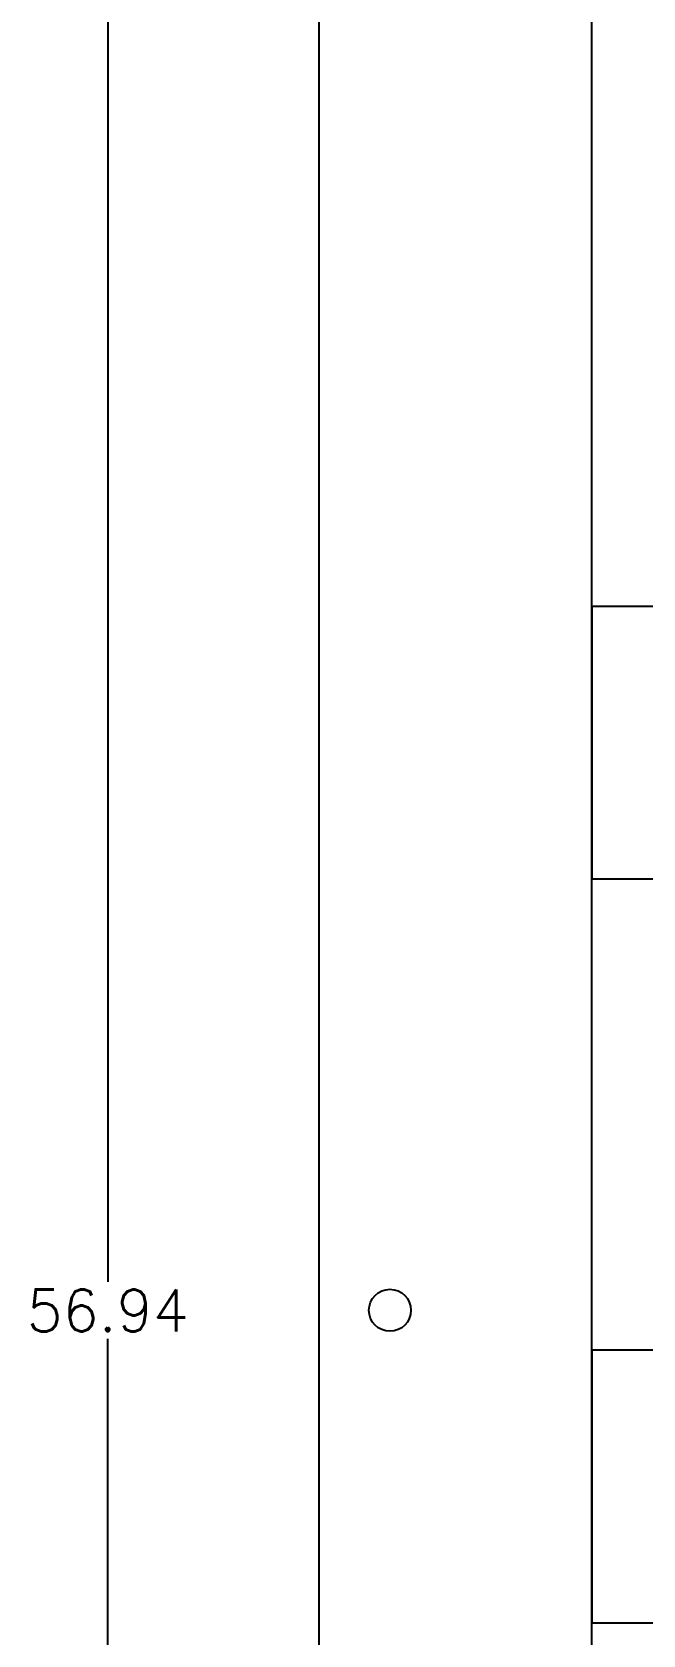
# Model space of a CAD drawing. Header units: inches. Extents: x -8 to 28.4, y -30 to 31.2.
# Drawn here: x -7.96 to -0.69, y -4.14 to 14.96 of the extents above; entities that cross this region are included whole.
import ezdxf

# ---------------------------------------------------------------- set-up
doc = ezdxf.new("R2010")
doc.units = ezdxf.units.IN
doc.header["$MEASUREMENT"] = 0
doc.layers.add('PSYMS', color=7, linetype='Continuous')
doc.styles.get("Standard").update_dxf_attribs({"font": 'romans.shx'})
doc.dimstyles.get("Standard").update_dxf_attribs({"dimtxt": 0.18, "dimasz": 0.18, "dimexe": 0.18, "dimexo": 0.0625, "dimgap": 0.09, "dimtad": 0, "dimtih": 1, "dimtoh": 1, "dimdec": 4, "dimzin": 0, "dimdsep": 46, "dimtxsty": 'Standard', "dimcen": 0.09, "dimadec": 0, "dimazin": 0, "dimtfac": 1, "dimtdec": 4, "dimtofl": 0, "dimtmove": 0, "dimatfit": 3, "dimfxl": 1, "dimtolj": 1, "dimtzin": 0, "dimarcsym": 0})

# ---------------------------------------------------------------- blocks, each defined once
blk = doc.blocks.new('SCE-60P36')
blk.add_line((0, 4.217), (0, 57.155))
blk.add_circle((0.844, 30.686), 0.25)
blk = doc.blocks.new('HDINA062')
for p, q in [((0, 1.625), (26.4375, 1.625)), ((0, 1.625), (0, -1.625)), ((0, -1.625), (26.4375, -1.625))]:
    blk.add_line(p, q)
blk = doc.blocks.new('VDINA0EE')
for p, q in [((-1.625, 0), (-1.625, 44.203)), ((1.625, 0), (1.625, 44.203))]:
    blk.add_line(p, q)
blk = doc.blocks.new('*D84')
at = {"color": 0, "lineweight": -2, "transparency": 16777216}
for p, q in [((-2.604, 28.197), (-7.239, 28.197)), ((-7.059, 28.017), (-7.059, 0.068)), ((-7.059, -28.56), (-7.059, -0.612)), ((-2.604, -28.74), (-7.239, -28.74))]:
    blk.add_line(p, q, dxfattribs=at)
at = {"color": 0, "transparency": 16777216}
for points in [[(-7.089, 28.017), (-7.029, 28.017), (-7.059, 28.197)], [(-7.089, -28.56), (-7.029, -28.56), (-7.059, -28.74)]]:
    blk.add_solid(points, dxfattribs=at)
at = {"layer": 'Defpoints', "color": 0, "transparency": 16777216}
for p in [(-2.542, 28.197), (-7.059, -28.74), (-2.542, -28.74)]:
    blk.add_point(p, dxfattribs=at)
at = {"color": 0, "transparency": 16777216, "insert": (-7.059, -0.272), "char_height": 0.5, "attachment_point": 5}
blk.add_mtext('\\A1;56.94', dxfattribs=at)

msp = doc.modelspace()

# ---------------------------------------------------------------- block references
at = {"layer": 'PSYMS'}
for name, p in [('SCE-60P36', (-4.542, -30.957)), ('VDINA0EE', (-2.917, -19.256)), ('HDINA062', (-1.292, 6.494)), ('HDINA062', (-1.292, -2.368))]:
    msp.add_blockref(name, p, dxfattribs=at)

# ---------------------------------------------------------------- dimensions: what is measured, and where the dimension line sits
dim = msp.add_linear_dim(base=(-7.059, -28.74), p1=(-2.542, 28.197), p2=(-2.542, -28.74), angle=90, dimstyle='Standard', override={"dimtxt": 0.5, "dimdec": 2})
dim.commit()
dim.dimension.update_dxf_attribs({"geometry": '*D84', "text_midpoint": (-7.059, -0.272)})

doc.saveas('drawing.dxf')
